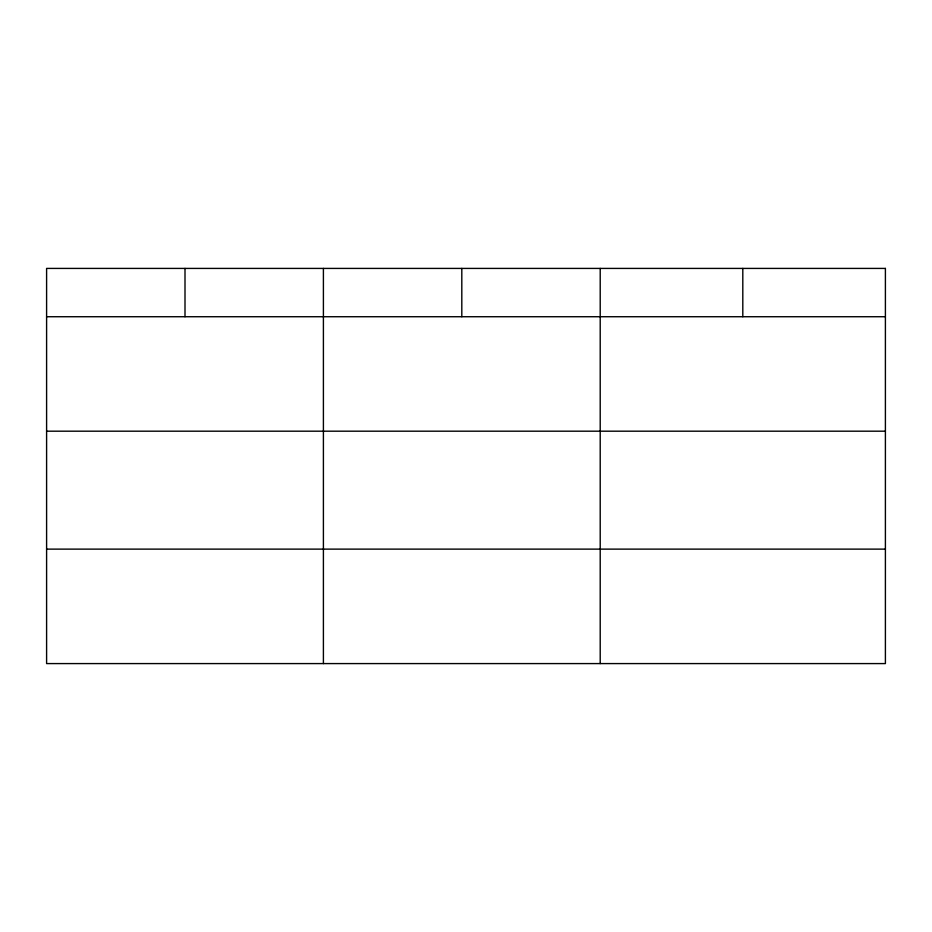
<?xml version="1.0" encoding="UTF-8"?>
<svg xmlns="http://www.w3.org/2000/svg" width="932" height="932" viewBox="0 0 932 932"><rect width="100%" height="100%" fill="white"/><g stroke="black" fill="none" stroke-linecap="round" stroke-linejoin="round"><path stroke-width="1.4" d="M46.6 316.729L885.4 316.729M46.6 431.19L885.4 431.19M46.6 549.123L885.4 549.123M742.804 268.416L742.804 316.729M600.208 268.416L600.208 663.584M461.806 268.416L461.806 316.729M323.404 268.416L323.404 663.584M185.002 268.416L185.002 316.729M885.4 268.416L46.6 268.416L46.6 663.584L885.4 663.584L885.4 268.416"/></g></svg>
